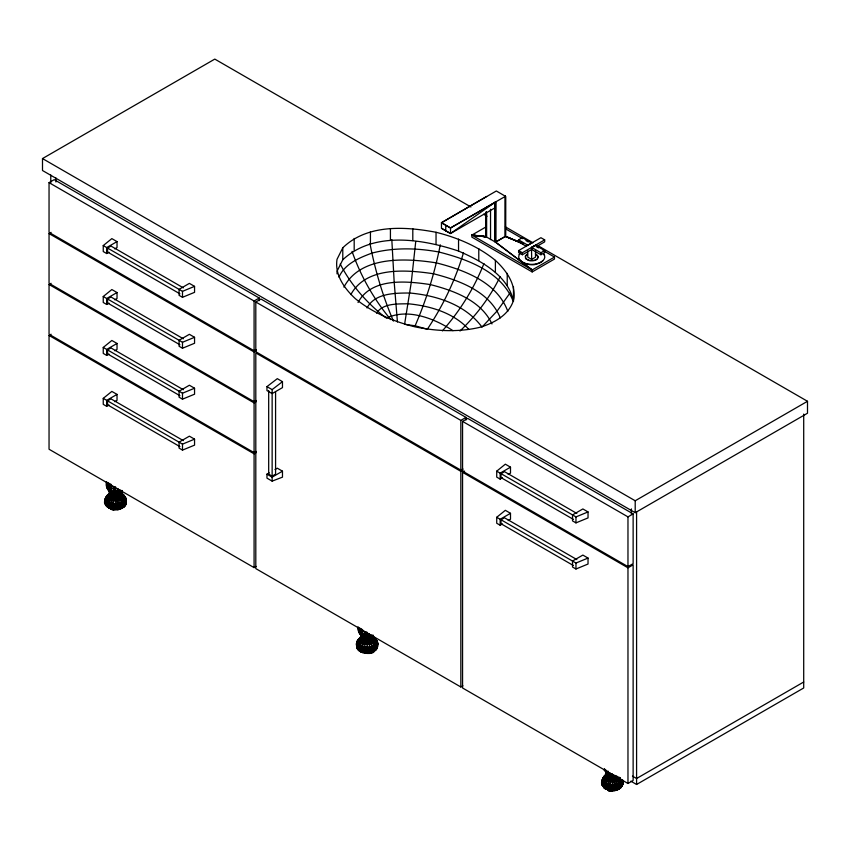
<?xml version="1.0" encoding="UTF-8"?>
<svg xmlns="http://www.w3.org/2000/svg" width="850" height="850" viewBox="0 0 850 850"><rect width="100%" height="100%" fill="white"/><g stroke="black" fill="none" stroke-linecap="round" stroke-linejoin="round"><path stroke-width="1.27" d="M109.214 490.471C112.285 496.825 100.151 502.095 108.024 507.386C101.819 502.254 115.738 494.881 108.024 489.876L107.78 482.46L109.214 483.544L109.416 490.928C114.867 495.486 106.983 501.436 108.152 506.781C121.667 519.637 113.146 492.331 115.621 486.976C112.136 486.88 107.153 485.807 106.526 481.716C103.976 490.652 115.419 496.464 121.964 490.886C117.141 496.57 129.189 502.403 123.218 507.386C131.102 502.095 118.957 496.825 122.028 490.471C121.157 497.006 109.002 496.347 108.832 489.6C109.852 495.486 119.999 495.763 122.177 490.609C118.809 495.114 110.436 494.339 107.907 489.207L109.066 490.609M543.097 250.495L554.476 257.072L554.476 259.059L532.174 271.936L471.835 237.107L471.835 235.11L486.232 236.831L486.232 212.224L486.253 236.852L495.465 242.112L505.484 236.343L505.484 196.308L496.336 190.984L441.458 222.732L441.469 228.278L450.521 233.516L495.316 207.655L495.337 202.109L505.484 196.308L505.484 236.311L523.366 243.844L505.453 236.385L505.474 196.276M486.338 226.738L471.835 235.11L486.221 236.778L486.264 211.692M495.316 242.091L495.422 202.119L495.38 242.101L495.337 202.109L450.521 227.959L441.458 222.732L486.625 196.477M604.637 769.048L604.786 770.865C612.138 774.573 604.711 781.777 604.786 787.153C615.984 799.701 611.756 780.619 612.383 773.989L607.208 772.756L603.914 769.643C613.7 775.051 596.817 784.55 606.188 789.427L603.84 787.599M445.74 231.157L445.751 225.484M605.827 771.609C606.985 774.839 611.054 775.434 614.04 775.041C612.255 779.737 619.013 789.831 612.383 790.904M544.68 250.58L540.919 252.748L531.739 247.467L531.696 249.443L540.919 254.745L544.68 252.567L544.68 250.58L535.521 245.278L531.643 247.456L535.511 245.257M615.474 775.466C614.168 780.204 621.977 789.034 614.656 790.734M106.261 497.951L106.718 496.039L110.075 492.309C107.95 495.752 102.595 499.088 105.751 503.763M357.797 641.442L358.264 639.529L361.611 635.8L358.689 632.145L358.094 627.088L358.689 632.145C361.516 636.459 367.189 638.531 371.96 635.864L372.342 635.258C368.252 637.372 362.791 636.788 359.571 633.367L359.284 627.842L362.61 629.765L362.78 635.226C368.135 640.167 356.479 650.877 364.894 653.236C382.681 655.169 370.122 643.939 371.96 635.864M603.022 778.94L603.84 776.518L606.741 774.35L603.84 776.518M126.002 500.172L125.545 497.473L121.168 492.309C129.349 501.851 103.062 502.892 109.746 493.074M359.051 638.594C354.822 642.303 356.044 649.421 360.963 651.929C350.869 646.893 362.536 641.378 360.995 634.886C361.176 640.656 371.822 640.9 373.256 635.811C373.033 640.252 380.683 642.547 377.039 647.254M377.549 643.662L377.092 640.964L373.044 636.565C382.426 647.052 351.889 647.296 361.282 636.565M622.954 783.456L622.827 780.449L623.135 782.765L621.754 785.326M107.504 507.046C99.216 500.098 110.797 497.218 109.661 490.461C107.865 497.717 123.377 497.717 121.582 490.461C121.911 497.271 131.952 502.605 121.826 508.428C126.979 503.338 115.441 495.869 121.826 490.928L115.621 492.405L109.416 490.928M357.797 647.827L359.571 650.877C356.394 648.465 355.268 643.259 358.009 640.114M376.529 647.827L374.754 650.877C381.947 646.213 372.629 641.229 373.118 635.8C369.431 640.677 360.347 638.605 359.837 632.273M603.617 785.836L603.914 787.153C599.112 783.317 602.661 776.921 606.507 774.063C598.846 782.117 618.896 785.963 620.372 777.601M619.459 777.941C630.466 787.047 609.195 794.197 603.234 786.516C597.72 780.672 607.484 777.346 606.422 771.46C601.556 780.969 613.732 784.253 619.459 777.941L618.949 777.038C616.25 781.437 605.359 781.139 605.827 775.009M109.533 492.32C109.023 499.502 125.407 497.622 120.902 490.556M415.735 241.57L411.315 282.072L404.579 324.381M531.739 247.467L531.781 249.464L522.367 254.745L518.606 252.567L518.606 250.58L540.919 237.702L544.68 239.87L544.68 241.857L536.69 246.479M440.279 244.811C434.807 272.595 426.392 299.806 415.119 325.773L405.758 324.53M107.153 486.03L106.845 487.348L107.631 488.017M105.698 497.473C104.422 507.652 126.82 507.652 125.545 497.473M106.08 496.899C104.858 506.685 126.384 506.685 125.162 496.899M106.569 496.4C105.411 505.686 125.832 505.686 124.674 496.4M105.698 501.596L105.698 504.666M109.066 494.02C108.226 500.746 123.027 500.746 122.177 494.02M124.674 505.739L124.993 504.337L124.397 504.847M126.193 499.672C123.718 508.034 107.525 508.034 105.049 499.672M125.545 504.666L125.545 501.596M126.374 500.363C123.856 508.863 107.397 508.863 104.869 500.363L105.411 498.089L107.504 495.104M357.627 640.401L356.416 643.854C358.934 652.364 375.392 652.364 377.91 643.854L377.368 641.591L374.074 637.808M361.824 634.961C352.877 645.278 379.908 646.808 373.118 635.821L373.564 637.649C371.971 643.79 358.147 642.154 361.282 634.897L360.368 638.531L357.287 641.878C359.284 650.133 377.527 649.676 376.699 640.401M375.275 638.594C386.102 653.044 345.004 650.271 360.538 637.468C359.816 644.258 374.521 644.247 373.724 637.511L372.81 636.852L375.711 639.019M377.729 643.163C375.254 651.525 359.072 651.525 356.596 643.163M601.949 780.449L601.641 782.765L602.459 785.666L604.786 788.375M602.852 777.888C602.172 786.813 618.014 787.238 621.924 780.842M601.821 783.456L602.002 781.161M603.341 777.389C602.692 785.857 617.727 786.261 621.435 780.194M606.507 772.395C603.67 779.089 614.338 780.555 617.939 776.996C619.14 780.417 624.431 785.145 619.979 788.375M621.159 785.836L620.861 787.153C623.061 785.687 623.773 782.329 622.668 779.992C620.819 791.18 593.852 785.113 605.476 775.296M622.954 780.661C620.479 789.023 604.297 789.023 601.821 780.661M621.924 786.229L622.264 784.752M623.135 781.352C620.617 789.862 604.159 789.862 601.641 781.352L603.234 777.612M622.668 784.125L620.936 787.599L618.588 789.427C622.636 785.751 616.919 780.884 616.749 776.751C613.487 778.43 607.399 778.43 606.22 774.233M463.505 252.705C455.43 279.862 443.052 305.703 427.327 329.258L415.119 325.773M520.668 252.588C512.89 261.354 530.485 267.293 537.54 263.744C540.951 262.969 544.531 259.951 544.765 257.401C545.116 254.936 541.949 251.727 544.521 255.234M108.152 495.359L109.979 493.351L107.068 495.529M359.688 638.849L360.538 637.468M604.913 776.347L605.763 774.966M483.937 263.543C474.226 288.203 459.892 311.015 442.382 330.884M525.215 256.594L525.608 255.648L525.757 258.697L529.359 260.652L534.299 260.557L536.892 259.335L538.071 257.337L537.689 258.283M373.044 635.056C369.633 640.709 379.844 645.341 375.275 650.537M500.161 276.611C490.237 296.99 476.287 315.318 459.988 331.022M532.174 271.936L532.174 269.949L471.835 235.11L486.625 236.47L486.625 213.244M342.784 247.807L337.014 259.356C334.613 275.06 344.441 288.543 355.353 298.679C372.587 312.726 393.284 321.417 414.704 326.783C436.316 331.234 458.724 332.403 480.314 327.207C494.509 322.819 509.171 314.904 513.729 299.699C516.131 283.996 506.303 270.512 495.391 260.376C478.157 246.341 457.459 237.649 436.039 232.273C405.036 226.408 367.179 224.081 342.784 247.807L342.784 259.749L337.014 271.288L337.067 273.881M338.98 277.153C344.686 263.819 359.168 257.869 371.896 253.119C393.805 247.382 416.681 247.924 438.834 251.993C467.394 259.261 501.266 271.586 513.134 301.059M343.921 287.098C360.655 255.446 406.151 258.166 436.316 262.863C464.068 269.896 497.229 282.147 507.79 311.366M350.859 294.557C366.244 266.337 406.428 269.758 433.468 273.753C459.138 280.309 489.6 291.38 500.267 317.868M358.031 302.494C371.514 277.483 406.481 281.01 430.312 284.58C453.794 290.572 481.111 300.507 491.98 323.946M367.019 307.955C374.892 292.974 395.08 293.048 409.796 293.016C436.603 295.449 465.439 304.566 482.003 327.101L497.42 310.675L509.957 293.059M376.507 313.129C383.116 303.025 397.545 304.034 408.159 303.769C430.058 305.873 453.348 312.662 468.669 329.237M110.351 490.556C105.039 498.058 120.381 500.799 122.028 494.158L120.966 491.459M109.661 492.32L110.277 491.459M105.241 498.759L106.314 497.261M108.704 494.307C103.264 504.836 130.794 502.084 121.274 493.351L124.174 495.529L124.982 497.951M126.066 502.69C121.476 508.98 109.777 508.98 105.177 502.69M126.002 503.381C121.444 509.649 109.809 509.649 105.241 503.381M123.739 507.046C127.776 503.413 126.841 496.655 122.251 493.978M356.777 642.249L357.85 640.751M377.602 646.181C373.012 652.481 361.314 652.481 356.724 646.181M377.549 646.882C372.98 653.14 361.346 653.14 356.777 646.882M377.368 647.541C373.129 653.427 363.364 653.331 358.009 649.018C356.575 643.864 364.671 640.029 360.974 634.929M622.827 783.679C618.237 789.979 606.539 789.979 601.949 783.679C602.469 779.28 608.579 776.507 605.986 771.471C605.657 777.028 612.946 777.878 616.696 775.795M622.774 784.369C618.205 790.638 606.571 790.638 602.002 784.369M620.5 788.035L621.435 786.728M115.621 509.915C127.734 510.276 114.633 496.963 120.009 491.725L120.105 489.951C115.589 491.289 108.014 490.981 106.664 485.467M362.78 635.226L367.168 635.906L371.546 635.226C366.945 640.379 375.275 647.456 371.546 652.736M520.668 252.79L519.169 254.373M117.895 509.745C119.223 502.881 115.972 495.55 117.969 488.654C113.879 489.164 107.536 488.463 106.558 483.597M369.431 653.236C371.078 647.009 367.253 640.188 369.484 633.962C365.436 634.472 359.168 633.771 358.211 628.968M525.608 255.839L527.553 254.076L526.405 254.788M360.092 638.254L358.116 639.901C356.957 649.177 377.368 649.177 376.21 639.901M518.776 258.496C523.228 265.508 535.914 266.188 542.683 260.886M342.784 259.749C373.639 231.062 422.089 238.914 458.543 251.048C481.164 260.876 507.981 275.198 513.528 301.304M108.981 252.216L106.686 253.534L103.243 251.547L103.243 245.576L111.849 238.616L117.024 241.602L117.024 247.573L114.729 248.901M108.981 303.142L106.686 304.47L103.243 302.483L103.243 296.512L111.849 289.553L117.024 292.538L117.024 298.499L114.729 299.827M108.981 354.078L106.686 355.406L103.243 353.409L103.243 347.448L111.849 340.478L117.024 343.464L117.024 349.435L114.729 350.763M108.981 405.004L106.686 406.332L103.243 404.345L103.243 398.374L111.849 391.414L117.024 394.4L117.024 400.361L114.729 401.689M502.456 477.785L500.161 479.113L496.719 477.116L496.719 471.155L505.336 464.185L510.499 467.171L510.499 473.142L508.204 474.47M502.456 523.908L500.161 525.236L496.719 523.249L496.719 517.278L505.336 510.319L510.499 513.304L510.499 519.265L508.204 520.593M386.283 318.251C407.394 307.828 434.605 318.516 452.954 330.692M266.964 386.623L277.302 378.664L282.476 381.65L282.476 387.621L272.138 393.582L266.964 390.596L266.964 386.623L272.138 389.608L272.138 476.149L268.685 474.162L268.685 390.596M272.138 389.608L282.476 381.65M106.718 496.039L110.479 493.871M124.78 505.516C119.712 509.628 111.531 509.628 106.463 505.516M124.525 506.101C119.606 510.096 111.637 510.096 106.718 506.101M358.264 639.529L359.901 638.308M376.061 649.602C371.142 653.586 363.184 653.586 358.264 649.602M373.362 651.929L377.092 648.168L377.602 642.951M603.489 777.028L605.115 775.795M621.286 787.089C616.367 791.084 608.409 791.084 603.489 787.089M441.469 228.278L450.521 233.516L495.337 202.109M525.268 257.762C527.032 261.205 533.928 261.322 536.892 259.335M537.572 245.448L807.5 401.285L807.5 413.228L635.205 512.699L42.5 170.51L42.5 158.567L214.795 59.096L470.942 206.986M256.148 349.562L254.086 350.752L49.045 232.379L49.045 182.644L54.219 179.658L259.25 298.031L259.25 300.656M256.148 400.499L254.086 401.689L49.045 283.316L49.045 233.58L51.117 232.379M103.243 245.576L106.686 247.573L117.024 241.602M179.913 293.824L107.546 252.046L107.546 248.072L110.989 246.075L183.356 287.853M256.148 451.424L254.086 452.625L49.045 334.241L49.045 284.506L51.117 283.316M103.243 296.512L106.686 298.499L117.024 292.538M179.913 344.76L107.546 302.983L107.546 298.998L110.989 297.011L183.356 338.789M256.148 566.419L254.086 567.619L49.045 449.236L49.045 335.442L51.117 334.241M103.243 347.448L106.686 349.435L117.024 343.464M179.913 395.686L107.546 353.908L107.546 349.934L110.989 347.937L183.356 389.725M49.045 182.644L254.086 301.017L259.25 298.031M462.91 468.934L460.838 470.124L255.808 351.751L255.808 302.016L260.971 299.03L466.002 417.403L466.002 420.017M103.243 398.374L106.686 400.361L117.024 394.4M179.913 446.622L107.546 404.844L107.546 400.86L110.989 398.873L183.356 440.651M49.045 233.58L254.086 351.953L256.148 350.752M526.596 246.479L518.606 241.857L518.606 239.87L522.367 237.702L531.643 242.994M49.045 284.506L254.086 402.879L256.148 401.689M527.765 245.278L531.739 242.983M518.606 250.58L522.367 252.748L544.68 239.87M527.776 250.92L527.776 257.136L531.664 259.377L535.511 257.157L535.511 250.941M441.458 222.732L450.521 227.959L495.465 202.119L495.465 242.112L532.174 269.949L554.476 257.072M49.045 335.442L254.086 453.815L256.148 452.625M275.007 469.519L277.302 468.191L282.476 471.176L282.476 477.147L272.138 481.121L266.964 478.136L266.964 474.162L269.259 472.834M272.138 476.149L275.581 474.162L275.581 391.924M266.964 474.162L272.138 477.147L282.476 471.176M255.808 302.016L460.838 420.389L466.002 417.403M462.559 421.388L467.734 418.402L633.133 513.899L633.133 563.635L627.969 566.621L462.559 471.123L462.559 421.388L627.969 516.874L633.133 513.899M462.91 685.791L460.838 686.981L255.808 568.607L255.808 352.941L460.838 471.325L462.91 470.124M462.559 472.313L627.969 567.811L633.133 564.825L633.133 780.491L627.969 783.477L462.559 687.979L462.559 472.313L464.631 471.123M496.719 471.155L500.161 473.142L510.499 467.171M573.389 519.392L501.022 477.615L501.022 473.641L504.475 471.644L576.831 513.432M496.719 517.278L500.161 519.265L510.499 513.304M573.389 565.526L501.022 523.749L501.022 519.764L504.475 517.778L576.831 559.555M42.5 158.567L635.205 500.767L807.5 401.285M803.707 682.008L636.586 778.504L632.442 776.114M630.838 781.15L636.586 784.476L803.707 687.979L803.707 414.088M121.274 491.279L115.621 492.628L109.979 491.279M122.602 507.79L115.621 509.458L108.641 507.79M120.009 509.235L122.251 508.162M374.149 651.291L367.168 652.959L360.177 651.291C357.244 645.564 367.466 638.393 360.251 633.813M373.788 651.653L369.591 653.055L362.483 652.513M619.374 788.779L612.383 790.457L605.402 788.779M616.771 790.224L619.013 789.151M107.546 248.072L182.495 291.337L194.554 286.365L194.554 292.336L182.495 297.309L179.053 295.322L179.053 289.351L189.391 283.379L194.554 286.365M107.546 298.998L182.495 342.274L194.554 337.301L194.554 343.262L182.495 348.234L179.053 346.248L179.053 340.276L189.391 334.316L194.554 337.301M107.546 349.934L182.495 393.199L194.554 388.227L194.554 394.198L182.495 399.171L179.053 397.184L179.053 391.212L189.391 385.241L194.554 388.227M107.546 400.86L182.495 444.136L194.554 439.163L194.554 445.134L182.495 450.107L179.053 448.109L179.053 442.149L189.391 436.178L194.554 439.163M501.022 473.641L575.971 516.906L588.03 511.934L588.03 517.905L575.971 522.878L572.528 520.891L572.528 514.919L582.866 508.948L588.03 511.934M501.022 519.764L575.971 563.04L588.03 558.067L588.03 564.028L575.971 569.001L572.528 567.014L572.528 561.043L582.866 555.082L588.03 558.067M531.505 247.477L531.664 259.377M120.307 509.022L113.199 509.564L109.002 508.162M371.152 635.503L365.096 635.97L360.963 634.419L360.729 628.926M617.068 790.011C597.667 795.324 613.403 779.811 608.005 772.714L607.909 770.939M613.987 775.816L609.301 775.466L606.422 773.298M358.402 628.447L360.751 630.796L367.168 632.326L367.168 653.406M612.383 774.509L608.993 773.989L606.05 771.874M486.232 236.831L471.835 235.11L486.253 236.852L486.221 212.298M608.005 772.714C614.922 775.253 607.357 785.315 610.119 790.734M610.321 773.457L606.188 771.917L606.05 770.121M523.345 243.907L505.431 236.396L523.366 243.865M109.214 483.544L111.095 484.373M120.764 493.871L124.525 496.039M372.3 637.362L376.061 639.529M360.538 651.653L362.78 652.736M536.637 254.596L535.415 253.938L538.018 256.562L536.637 254.798M483.586 214.274L487.029 216.261M505.41 226.876L532.971 242.792M505.527 228.809L522.601 238.659M526.023 240.635L528.296 241.952M536.265 246.553L538.539 247.871M518.606 239.87L527.765 245.172M606.188 771.917L606.741 772.268M360.963 634.419L361.516 634.769M121.507 493.074L124.174 495.529M111.233 509.235C107.504 503.965 115.834 496.889 111.233 491.725L111.074 486.264M109.416 508.428L106.08 505.24M532.174 269.949L495.561 242.101L495.592 202.109M385.316 317.454C366.902 302.951 350.944 284.952 340.234 264.01M106.845 504.847L106.25 504.337L106.569 505.739M373.788 637.468L374.638 638.849M359.444 630.317L358.689 629.531L358.392 630.838L359.444 632.708M605.062 769.76L604.403 769.006L604.669 770.206M603.022 785.326L602.512 784.752L602.852 786.229M364.894 653.236C363.566 646.372 366.817 639.051 364.82 632.145M113.348 509.745C112.296 502.244 115.069 494.371 113.262 486.795M390.745 319.579C373.947 299.381 360.708 276.165 352.038 251.356M376.316 640.114L377.549 642.249M124.929 497.261L126.002 498.759M356.883 646.627L357.627 648.731M122.602 494.349L123.101 495.359M393.433 321.098C382.787 296.278 375.084 270.215 370.005 243.695M622.774 781.161L623.135 782.765M107.153 488.654L106.834 483.076M397.439 321.98L394.198 282.381L391.808 239.572M356.724 642.951L356.777 643.662M105.177 499.46L105.241 500.172M376.476 640.751L376.529 641.442M538.018 256.36L538.071 257.529M490.535 209.259L490.546 239.615M636.586 511.902L636.586 784.476M635.205 500.767L635.205 512.699M631.412 508.916L631.412 514.229M627.969 516.874L627.969 566.621M627.969 567.811L627.969 783.477M575.971 516.906L575.971 522.878M575.971 563.04L575.971 569.001M540.919 252.748L540.919 254.745M522.367 252.748L522.367 254.745M513.474 286.79L513.474 298.722M507.227 273.371L507.227 285.313M505.421 196.222L505.41 236.417L495.635 242.069L495.635 202.077M500.161 473.142L500.161 479.113M500.161 519.265L500.161 525.236M495.391 260.376L495.391 272.319M478.784 248.689L478.784 260.631M460.838 420.389L460.838 470.124M460.838 471.325L460.838 686.981M458.543 239.105L458.543 251.048M450.521 227.959L450.521 233.516M436.039 232.273L436.039 244.216M412.803 228.661L412.803 240.603M390.426 228.523L390.426 240.454M370.43 231.848L370.43 243.791M354.184 238.425L354.184 250.367M272.138 477.147L272.138 481.121M254.086 301.017L254.086 350.752M254.086 351.953L254.086 401.689M254.086 402.879L254.086 452.625M254.086 453.815L254.086 567.619M182.495 291.337L182.495 297.309M182.495 342.274L182.495 348.234M182.495 393.199L182.495 399.171M182.495 444.136L182.495 450.107M106.686 247.573L106.686 253.534M106.686 298.499L106.686 304.47M106.686 349.435L106.686 355.406M106.686 400.361L106.686 406.332M55.941 178.001L55.941 181.985M50.766 175.015L50.766 182.973M373.331 636.746C371.886 641.622 362.44 641.622 360.995 636.746L361.611 635.8C364.661 638.318 369.644 638.308 372.714 635.821L373.352 636.692"/></g></svg>
